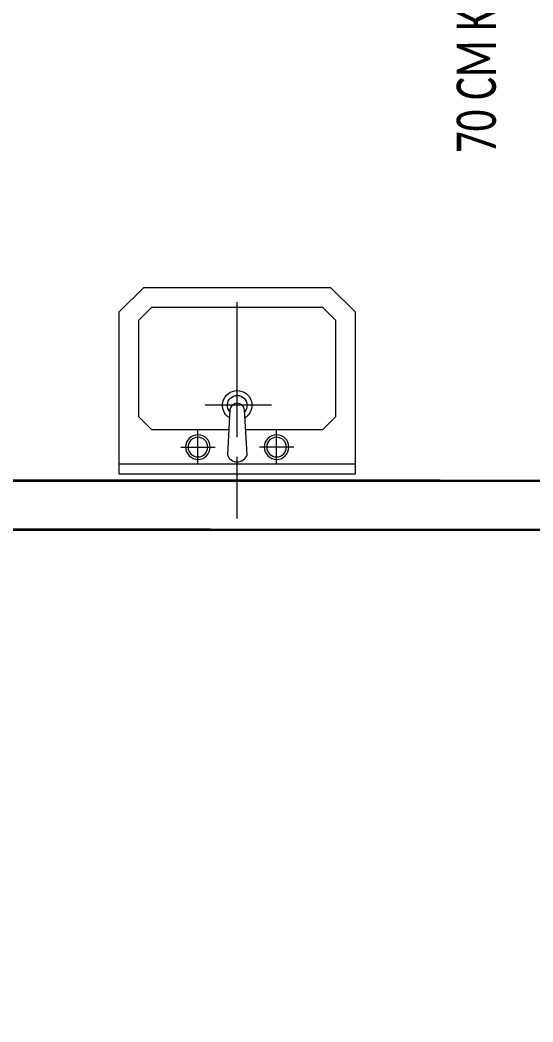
# Model space of a CAD drawing. Header units: millimetres. Extents: x -10496 to -5455, y -188 to 7293.
# Drawn here: x -7383.6 to -7279.3, y 2968 to 3171.8 of the extents above; entities that cross this region are included whole.
import ezdxf

# ---------------------------------------------------------------- set-up
doc = ezdxf.new("R2010")
doc.units = ezdxf.units.MM
for name, color, linetype in [('GJC ALAN', 2, 'Continuous'), ('insaatim.com', 7, 'Continuous'), ('Kıtc-006 Yazı 001', 1, 'Continuous'), ('SAN', 5, 'Continuous')]:
    doc.layers.add(name, color=color, linetype=linetype)
for name, color, linetype, lineweight in [('GJC_duvar', 10, 'Continuous', 30), ('GJC_tefris', 30, 'Continuous', 0), ('GJC_ölçüler', 253, 'Continuous', 5)]:
    doc.layers.add(name, color=color, linetype=linetype, lineweight=lineweight)
doc.styles.add('Ölçü50', font='calibri.ttf', dxfattribs={"width": 0.7})

# ---------------------------------------------------------------- blocks, each defined once
blk = doc.blocks.new('new ytong')
at = {"layer": 'GJC_duvar', "color": 3}
for points in [[(-18813.34, 3339.39), (-19093.33, 3339.56)], [(-18813.34, 3329.39), (-19093.34, 3329.56)]]:
    blk.add_lwpolyline(points, dxfattribs=at)
at = {"layer": 'GJC_ölçüler', "color": 51, "lineweight": 30, "true_color": 0xf8f6b0}
blk.add_lwpolyline([(-19093.34, 3815.56), (-18813.34, 3815.56), (-18813.34, 3339.39), (-19093.34, 3339.39)], close=True, dxfattribs=at)
blk = doc.blocks.new('LAV7')
at = {"layer": 'GJC_tefris', "color": 151}
for p, q in [((0.04, 0.24), (0.04, -0.24)), ((0.075, 0.115), (0.075, 0.045)), ((0.04, 0.08), (0.11, 0.08)), ((0.16, 0.07), (0.16, -0.065)), ((-0.07, 0), (0.055, 0)), ((0.095, 0), (0.37, 0)), ((0.075, -0.115), (0.075, -0.045)), ((0.04, -0.08), (0.11, -0.08))]:
    blk.add_line(p, q, dxfattribs=at)
blk.add_lwpolyline([(0.02, -0.24), (0.35, -0.24), (0.4, -0.19), (0.4, 0.19), (0.35, 0.24), (0.02, 0.24)], close=True, dxfattribs=at)
blk.add_lwpolyline([(0.11, -0.0172), (0.11, -0.1734), (0.1366, -0.2), (0.3334, -0.2), (0.36, -0.1734), (0.36, 0.1734), (0.3334, 0.2), (0.1366, 0.2), (0.11, 0.1734), (0.11, 0.0172)], dxfattribs=at)
blk.add_lwpolyline([(0.0592, 0.0201), (0.151, 0.0149, -0.89936), (0.151, -0.0149), (0.0592, -0.0201, -0.70892)], format="xyb", close=True, dxfattribs=at)
for centre, radius in [((0.075, 0.08), 0.025), ((0.075, 0.08), 0.02), ((0.075, -0.08), 0.025), ((0.075, -0.08), 0.02)]:
    blk.add_circle(centre, radius, dxfattribs=at)
for radius, start, end in [(0.03, 211.8659, 148.1341), (0.02, 229.2152, 130.7848)]:
    blk.add_arc((0.16, 0), radius, start, end, dxfattribs=at)
blk = doc.blocks.new('A$C7FD12B5D')
at = {"layer": 'SAN'}
blk.add_blockref('LAV7', (0.07, 0.24), dxfattribs=at)

msp = doc.modelspace()

# ---------------------------------------------------------------- texts
at = {"layer": 'Kıtc-006 Yazı 001', "lineweight": 0, "insert": (-7294.82, 3144.78), "char_height": 8, "attachment_point": 1, "rotation": 90.0406, "style": 'Ölçü50'}
msp.add_mtext_dynamic_manual_height_columns('\\pxt4;{\\C0;\\c16777215;70 CM KOMPAKT KAPI}', width=1064.5719, gutter_width=0.765, heights=[0], dxfattribs=at)

# ---------------------------------------------------------------- next in the draw order: block references
at = {"layer": 'GJC_duvar', "color": 41, "true_color": 0xf4ee51}
msp.add_blockref('new ytong', (11608.46, -261.26), dxfattribs=at)

# ---------------------------------------------------------------- next in the draw order: linework, layer by layer
at = {"layer": 'GJC ALAN', "color": 40, "lineweight": 30, "true_color": 0xf8d731}
msp.add_lwpolyline([(-6154.88, 2952.3), (-7194.84, 2951.16), (-7194.84, 2951.16), (-7274.89, 2951.16), (-7274.89, 3031.16), (-7204.88, 3031.16), (-7204.88, 3068.13), (-7484.88, 3068.13), (-7484.88, 2374.3), (-7244.88, 2374.3), (-7244.88, 2604.3), (-7194.88, 2604.3), (-7194.88, 2376.71), (-7194.88, 2374.3), (-6187.88, 2374.3), (-6187.88, 2455.3), (-6154.88, 2455.3)], close=True, dxfattribs=at)

# ---------------------------------------------------------------- next in the draw order: block references
at = {"layer": 'insaatim.com', "xscale": -100, "yscale": 100, "zscale": 100, "rotation": 270}
msp.add_blockref('A$C7FD12B5D', (-7363.45, 3070.47), dxfattribs=at)

doc.saveas('drawing.dxf')
